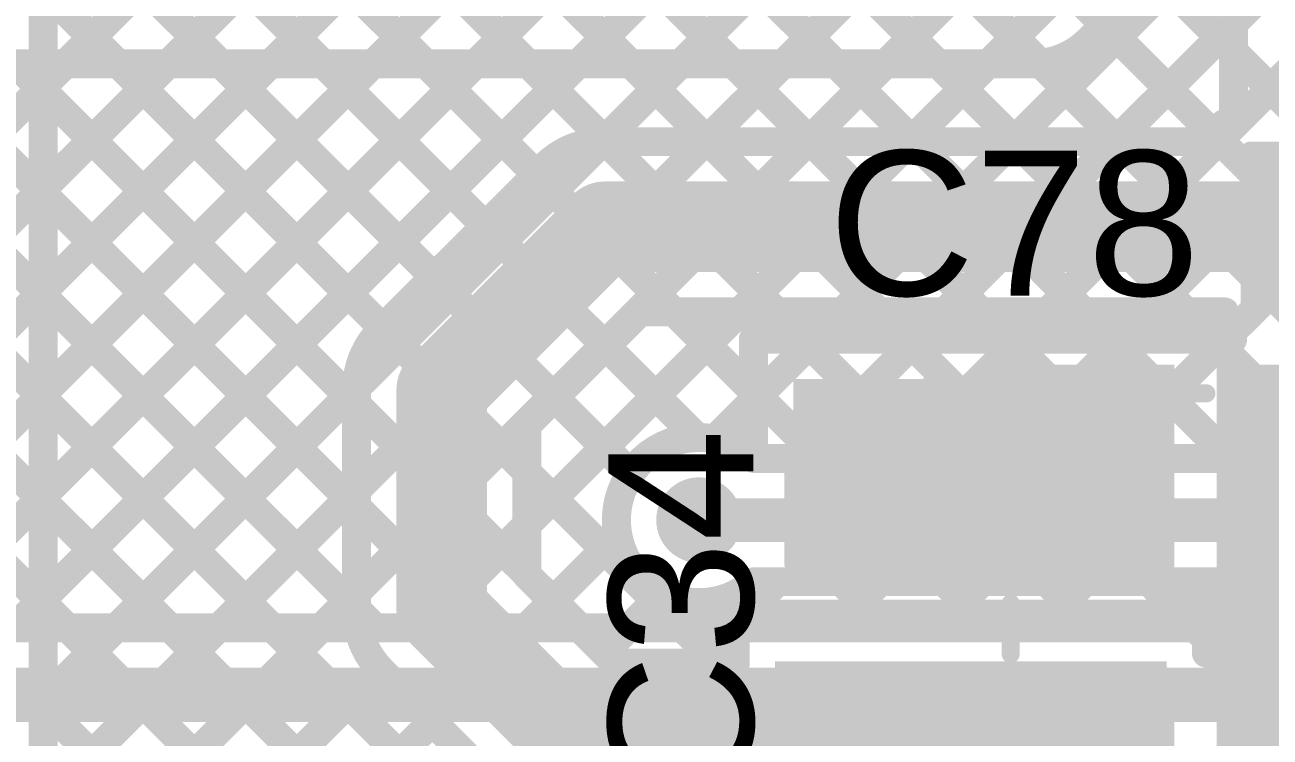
# Model space of a CAD drawing. Header units: millimetres. Extents: x 0 to 214, y 0 to 214.
# Drawn here: x 2.037 to 2.3806, y 2.8351 to 3.0317 of the extents above; entities that cross this region are included whole.
import ezdxf

# ---------------------------------------------------------------- set-up
doc = ezdxf.new("R2010")
doc.units = ezdxf.units.MM
doc.header["$MEASUREMENT"] = 0
for name, color, linetype in [('BottomLayer', 5, 'Continuous'), ('BottomSolder', 6, 'Continuous'), ('TopLayer', 1, 'Continuous'), ('TopOverlay', 2, 'Continuous'), ('TopPaste', 8, 'Continuous'), ('TopSolder', 216, 'Continuous'), ('ViaHoleLayer', 16, 'Continuous')]:
    doc.layers.add(name, color=color, linetype=linetype)
doc.styles.add('Arial', font='', dxfattribs={"height": 0.2})
doc.styles.get('Arial').set_extended_font_data('Arial')

# ---------------------------------------------------------------- blocks, each defined once
blk = doc.blocks.new('XC32M4_8_000_F18LJDT_4')
at = {"layer": 'TopLayer'}
for points in [[(-0.0689, 0.05709), (-0.01772, 0.05709), (-0.01772, 0.00984), (-0.0689, 0.00984)], [(0.01772, 0.05709), (0.0689, 0.05709), (0.0689, 0.00984), (0.01772, 0.00984)], [(-0.0689, -0.00984), (-0.01772, -0.00984), (-0.01772, -0.05709), (-0.0689, -0.05709)], [(0.01772, -0.00984), (0.0689, -0.00984), (0.0689, -0.05709), (0.01772, -0.05709)]]:
    blk.add_hatch(color=1, dxfattribs=at).paths.add_polyline_path(points)
at = {"layer": 'TopPaste'}
for points in [[(-0.0689, 0.05709), (-0.01772, 0.05709), (-0.01772, 0.00984), (-0.0689, 0.00984)], [(0.01772, 0.05709), (0.0689, 0.05709), (0.0689, 0.00984), (0.01772, 0.00984)], [(-0.0689, -0.00984), (-0.01772, -0.00984), (-0.01772, -0.05709), (-0.0689, -0.05709)], [(0.01772, -0.00984), (0.0689, -0.00984), (0.0689, -0.05709), (0.01772, -0.05709)]]:
    blk.add_hatch(color=8, dxfattribs=at).paths.add_polyline_path(points)
at = {"layer": 'TopSolder'}
for points in [[(-0.0729, 0.06109), (-0.01372, 0.06109), (-0.01372, 0.00584), (-0.0729, 0.00584)], [(0.01372, 0.06109), (0.0729, 0.06109), (0.0729, 0.00584), (0.01372, 0.00584)], [(-0.0729, -0.00584), (-0.01372, -0.00584), (-0.01372, -0.06109), (-0.0729, -0.06109)], [(0.01372, -0.00584), (0.0729, -0.00584), (0.0729, -0.06109), (0.01372, -0.06109)]]:
    blk.add_hatch(color=216, dxfattribs=at).paths.add_polyline_path(points)
at = {"layer": 'TopOverlay', "const_width": 0.005}
for points in [[(0.007, 0.051), (-0.007, 0.051)], [(-0.065, -0.003), (-0.065, 0.003)], [(0.065, -0.003), (0.065, 0.003)], [(0.007, -0.051), (-0.007, -0.051)]]:
    blk.add_lwpolyline(points, dxfattribs=at)
at = {"layer": 'TopOverlay'}
for points, const_width in [([(-0.00825, 0.051, 1), (-0.00575, 0.051, 1)], 0.0025), ([(0.00575, 0.051, 1), (0.00825, 0.051, 1)], 0.0025), ([(-0.06625, 0.003, 1), (-0.06375, 0.003, 1)], 0.0025), ([(0.06375, 0.003, 1), (0.06625, 0.003, 1)], 0.0025), ([(-0.06625, -0.003, 1), (-0.06375, -0.003, 1)], 0.0025), ([(0.06375, -0.003, 1), (0.06625, -0.003, 1)], 0.0025), ([(-0.00825, -0.051, 1), (-0.00575, -0.051, 1)], 0.0025), ([(0.00575, -0.051, 1), (0.00825, -0.051, 1)], 0.0025), ([(-0.06, -0.07, 1), (-0.066, -0.07, 1)], 0.01), ([(-0.0685, -0.07, 1), (-0.0635, -0.07, 1)], 0.005), ([(-0.0625, -0.07, 1), (-0.0575, -0.07, 1)], 0.005)]:
    blk.add_lwpolyline(points, format="xyb", close=True, dxfattribs=dict(at, const_width=const_width))
blk = doc.blocks.new('C__0603_101')
at = {"layer": 'TopLayer'}
for points in [[(-0.015, 0.0175), (-0.015, -0.0175), (-0.045, -0.0175), (-0.045, 0.0175)], [(0.045, 0.0175), (0.045, -0.0175), (0.015, -0.0175), (0.015, 0.0175)]]:
    blk.add_hatch(color=1, dxfattribs=at).paths.add_polyline_path(points)
at = {"layer": 'TopPaste'}
for points in [[(-0.015, 0.0175), (-0.015, -0.0175), (-0.045, -0.0175), (-0.045, 0.0175)], [(0.045, 0.0175), (0.045, -0.0175), (0.015, -0.0175), (0.015, 0.0175)]]:
    blk.add_hatch(color=8, dxfattribs=at).paths.add_polyline_path(points)
at = {"layer": 'TopSolder'}
for points in [[(-0.01264, 0.01986), (-0.01264, -0.01986), (-0.04736, -0.01986), (-0.04736, 0.01986)], [(0.04736, 0.01986), (0.04736, -0.01986), (0.01264, -0.01986), (0.01264, 0.01986)]]:
    blk.add_hatch(color=216, dxfattribs=at).paths.add_polyline_path(points)
at = {"layer": 'TopOverlay', "const_width": 0.005}
for points in [[(-0.049, 0.021), (-0.018, 0.021)], [(-0.049, -0.021), (-0.049, 0.021)], [(0.018, 0.021), (0.049, 0.021)], [(0.049, -0.021), (0.049, 0.021)], [(-0.049, -0.021), (-0.018, -0.021)], [(0.018, -0.021), (0.049, -0.021)]]:
    blk.add_lwpolyline(points, dxfattribs=at)
at = {"layer": 'TopOverlay', "const_width": 0.0025}
for points in [[(-0.05025, 0.021, 1), (-0.04775, 0.021, 1)], [(-0.05025, 0.021, 1), (-0.04775, 0.021, 1)], [(-0.01925, 0.021, 1), (-0.01675, 0.021, 1)], [(0.01675, 0.021, 1), (0.01925, 0.021, 1)], [(0.04775, 0.021, 1), (0.05025, 0.021, 1)], [(0.04775, 0.021, 1), (0.05025, 0.021, 1)], [(-0.05025, -0.021, 1), (-0.04775, -0.021, 1)], [(-0.05025, -0.021, 1), (-0.04775, -0.021, 1)], [(-0.01925, -0.021, 1), (-0.01675, -0.021, 1)], [(0.01675, -0.021, 1), (0.01925, -0.021, 1)], [(0.04775, -0.021, 1), (0.05025, -0.021, 1)], [(0.04775, -0.021, 1), (0.05025, -0.021, 1)]]:
    blk.add_lwpolyline(points, format="xyb", close=True, dxfattribs=at)
blk = doc.blocks.new('C__0603_285')
at = {"layer": 'TopLayer'}
for points in [[(-0.015, 0.0175), (-0.015, -0.0175), (-0.045, -0.0175), (-0.045, 0.0175)], [(0.045, 0.0175), (0.045, -0.0175), (0.015, -0.0175), (0.015, 0.0175)]]:
    blk.add_hatch(color=1, dxfattribs=at).paths.add_polyline_path(points)
at = {"layer": 'TopPaste'}
for points in [[(-0.015, 0.0175), (-0.015, -0.0175), (-0.045, -0.0175), (-0.045, 0.0175)], [(0.045, 0.0175), (0.045, -0.0175), (0.015, -0.0175), (0.015, 0.0175)]]:
    blk.add_hatch(color=8, dxfattribs=at).paths.add_polyline_path(points)
at = {"layer": 'TopSolder'}
for points in [[(-0.01264, 0.01986), (-0.01264, -0.01986), (-0.04736, -0.01986), (-0.04736, 0.01986)], [(0.04736, 0.01986), (0.04736, -0.01986), (0.01264, -0.01986), (0.01264, 0.01986)]]:
    blk.add_hatch(color=216, dxfattribs=at).paths.add_polyline_path(points)
at = {"layer": 'TopOverlay', "const_width": 0.005}
for points in [[(-0.049, 0.021), (-0.018, 0.021)], [(-0.049, 0.021), (-0.049, -0.021)], [(0.018, 0.021), (0.049, 0.021)], [(0.049, 0.021), (0.049, -0.021)], [(-0.049, -0.021), (-0.018, -0.021)], [(0.018, -0.021), (0.049, -0.021)]]:
    blk.add_lwpolyline(points, dxfattribs=at)
at = {"layer": 'TopOverlay', "const_width": 0.0025}
for points in [[(-0.05025, 0.021, 1), (-0.04775, 0.021, 1)], [(-0.05025, 0.021, 1), (-0.04775, 0.021, 1)], [(-0.01925, 0.021, 1), (-0.01675, 0.021, 1)], [(0.01675, 0.021, 1), (0.01925, 0.021, 1)], [(0.04775, 0.021, 1), (0.05025, 0.021, 1)], [(0.04775, 0.021, 1), (0.05025, 0.021, 1)], [(-0.05025, -0.021, 1), (-0.04775, -0.021, 1)], [(-0.05025, -0.021, 1), (-0.04775, -0.021, 1)], [(-0.01925, -0.021, 1), (-0.01675, -0.021, 1)], [(0.01675, -0.021, 1), (0.01925, -0.021, 1)], [(0.04775, -0.021, 1), (0.05025, -0.021, 1)], [(0.04775, -0.021, 1), (0.05025, -0.021, 1)]]:
    blk.add_lwpolyline(points, format="xyb", close=True, dxfattribs=at)

msp = doc.modelspace()

# ---------------------------------------------------------------- hatches: boundary and pattern name
at = {"layer": 'BottomLayer'}
h = msp.add_hatch(color=5, dxfattribs=at)
edge = h.paths.add_edge_path()
edge.add_arc((2.223, 2.895), 0.01181, 0, 360)
at = {"layer": 'BottomSolder'}
h = msp.add_hatch(color=6, dxfattribs=at)
edge = h.paths.add_edge_path()
edge.add_arc((2.223, 2.895), 0.00991, 0, 360)
at = {"layer": 'TopLayer'}
for points in [[(2.249, 2.934), (2.249, 2.88), (2.34966, 2.88), (2.34966, 2.934)], [(2.244, 2.734), (2.352, 2.734), (2.352, 2.856), (2.244, 2.856)], [(2.371, 2.739), (2.42, 2.739), (2.42, 2.847), (2.371, 2.847)]]:
    msp.add_hatch(color=1, dxfattribs=at).paths.add_polyline_path(points)
h = msp.add_hatch(color=1, dxfattribs=at)
edge = h.paths.add_edge_path()
edge.add_arc((2.223, 2.895), 0.01181, 0, 360)
at = {"layer": 'TopSolder'}
h = msp.add_hatch(color=216, dxfattribs=at)
edge = h.paths.add_edge_path()
edge.add_arc((2.223, 2.895), 0.00991, 0, 360)
at = {"layer": 'ViaHoleLayer'}
h = msp.add_hatch(color=16, dxfattribs=at)
edge = h.paths.add_edge_path()
edge.add_arc((2.223, 2.895), 0.00591, 0, 360)

# ---------------------------------------------------------------- linework, layer by layer
at = {"layer": 'BottomLayer'}
for points, const_width in [([(2.36346, 2.912), (2.71546, 3.264)], 0.008), ([(2.22741, 2.91738), (2.41703, 3.107)], 0.008), ([(2.25032, 2.912), (2.44532, 3.107)], 0.008), ([(2.2786, 2.912), (2.4736, 3.107)], 0.008), ([(2.30689, 2.912), (2.50189, 3.107)], 0.008), ([(2.3306, 3.02748), (2.41011, 3.107)], 0.008), ([(2.33517, 2.912), (2.53017, 3.107)], 0.008), ([(2.34897, 3.04586), (2.49283, 2.90199)], 0.008), ([(2.33483, 3.03171), (2.44883, 2.91771)], 0.008), ([(1.67403, 3.021), (2.315, 3.021)], 0.008), ([(1.8537, 2.82651), (2.04819, 3.021)], 0.008), ([(1.89299, 3.021), (2.04875, 2.86524)], 0.008), ([(1.92072, 2.86524), (2.07648, 3.021)], 0.008), ([(1.92128, 3.021), (2.07703, 2.86524)], 0.008), ([(1.949, 2.86524), (2.10476, 3.021)], 0.008), ([(1.94956, 3.021), (2.10532, 2.86524)], 0.008), ([(1.97729, 2.86524), (2.13304, 3.021)], 0.008), ([(1.97785, 3.021), (2.1336, 2.86524)], 0.008), ([(2.00557, 2.86524), (2.16133, 3.021)], 0.008), ([(2.00613, 3.021), (2.16189, 2.86524)], 0.008), ([(2.03386, 2.86524), (2.18961, 3.021)], 0.008), ([(2.03441, 3.021), (2.19017, 2.86524)], 0.008), ([(2.06214, 2.86524), (2.2179, 3.021)], 0.008), ([(2.0627, 3.021), (2.21845, 2.86524)], 0.008), ([(2.09043, 2.86524), (2.24618, 3.021)], 0.008), ([(2.09098, 3.021), (2.20414, 2.90784)], 0.008), ([(2.11871, 2.86524), (2.27447, 3.021)], 0.008), ([(2.11927, 3.021), (2.22246, 2.9178)], 0.008), ([(2.14699, 2.86524), (2.30275, 3.021)], 0.008), ([(2.14755, 3.021), (2.25655, 2.912)], 0.008), ([(2.17584, 3.021), (2.28484, 2.912)], 0.008), ([(2.20412, 3.021), (2.31312, 2.912)], 0.008), ([(2.2324, 3.021), (2.3414, 2.912)], 0.008), ([(2.26069, 3.021), (2.36969, 2.912)], 0.008), ([(2.28897, 3.021), (2.39797, 2.912)], 0.008), ([(2.31715, 3.02111), (2.42626, 2.912)], 0.008), ([(2.23821, 2.912), (2.43579, 2.912)], 0.008), ([(2.223, 2.895), (2.451, 2.895)], 0.012), ([(2.17528, 2.86524), (2.20062, 2.89059)], 0.008), ([(2.23185, 2.86524), (2.2446, 2.878)], 0.008), ([(2.23584, 2.87614), (2.24674, 2.86524)], 0.008), ([(2.23821, 2.878), (2.43579, 2.878)], 0.008), ([(2.26013, 2.86524), (2.27289, 2.878)], 0.008), ([(2.26227, 2.878), (2.27502, 2.86524)], 0.008), ([(2.28842, 2.86524), (2.30117, 2.878)], 0.008), ([(2.29055, 2.878), (2.30331, 2.86524)], 0.008), ([(2.3167, 2.86524), (2.32946, 2.878)], 0.008), ([(2.31884, 2.878), (2.33159, 2.86524)], 0.008), ([(2.34498, 2.86524), (2.35774, 2.878)], 0.008), ([(2.34712, 2.878), (2.35988, 2.86524)], 0.008), ([(2.37327, 2.86524), (2.38602, 2.878)], 0.008), ([(2.3754, 2.878), (2.38816, 2.86524)], 0.008), ([(2.20356, 2.86524), (2.21288, 2.87456)], 0.008), ([(1.91972, 2.86524), (2.45608, 2.86524)], 0.008), ([(1.90637, 2.84674), (2.46374, 2.84674)], 0.015)]:
    msp.add_lwpolyline(points, dxfattribs=dict(at, const_width=const_width))
for points, const_width in [([(2.33283, 3.03171, 1), (2.33683, 3.03171, 1)], 0.004), ([(2.32856, 3.02744, 1), (2.33256, 3.02744, 1)], 0.004), ([(2.3286, 3.02748, 1), (2.3326, 3.02748, 1)], 0.004), ([(2.3286, 3.02748, 1), (2.3326, 3.02748, 1)], 0.004), ([(2.03241, 3.021, 1), (2.03641, 3.021, 1)], 0.004), ([(2.04619, 3.021, 1), (2.05019, 3.021, 1)], 0.004), ([(2.0607, 3.021, 1), (2.0647, 3.021, 1)], 0.004), ([(2.07448, 3.021, 1), (2.07848, 3.021, 1)], 0.004), ([(2.08898, 3.021, 1), (2.09298, 3.021, 1)], 0.004), ([(2.10276, 3.021, 1), (2.10676, 3.021, 1)], 0.004), ([(2.11727, 3.021, 1), (2.12127, 3.021, 1)], 0.004), ([(2.13104, 3.021, 1), (2.13504, 3.021, 1)], 0.004), ([(2.14555, 3.021, 1), (2.14955, 3.021, 1)], 0.004), ([(2.15933, 3.021, 1), (2.16333, 3.021, 1)], 0.004), ([(2.17384, 3.021, 1), (2.17784, 3.021, 1)], 0.004), ([(2.18761, 3.021, 1), (2.19161, 3.021, 1)], 0.004), ([(2.20212, 3.021, 1), (2.20612, 3.021, 1)], 0.004), ([(2.2159, 3.021, 1), (2.2199, 3.021, 1)], 0.004), ([(2.2304, 3.021, 1), (2.2344, 3.021, 1)], 0.004), ([(2.24418, 3.021, 1), (2.24818, 3.021, 1)], 0.004), ([(2.25869, 3.021, 1), (2.26269, 3.021, 1)], 0.004), ([(2.27247, 3.021, 1), (2.27647, 3.021, 1)], 0.004), ([(2.28697, 3.021, 1), (2.29097, 3.021, 1)], 0.004), ([(2.30075, 3.021, 1), (2.30475, 3.021, 1)], 0.004), ([(2.313, 3.021, 1), (2.317, 3.021, 1)], 0.004), ([(2.313, 3.021, 1), (2.317, 3.021, 1)], 0.004), ([(2.313, 3.021, 1), (2.317, 3.021, 1)], 0.004), ([(2.31515, 3.02111, 1), (2.31915, 3.02111, 1)], 0.004), ([(2.22046, 2.9178, 1), (2.22446, 2.9178, 1)], 0.004), ([(2.22541, 2.91738, 1), (2.22941, 2.91738, 1)], 0.004), ([(2.23621, 2.912, 1), (2.24021, 2.912, 1)], 0.004), ([(2.23621, 2.912, 1), (2.24021, 2.912, 1)], 0.004), ([(2.24832, 2.912, 1), (2.25232, 2.912, 1)], 0.004), ([(2.25455, 2.912, 1), (2.25855, 2.912, 1)], 0.004), ([(2.2766, 2.912, 1), (2.2806, 2.912, 1)], 0.004), ([(2.28284, 2.912, 1), (2.28684, 2.912, 1)], 0.004), ([(2.30489, 2.912, 1), (2.30889, 2.912, 1)], 0.004), ([(2.31112, 2.912, 1), (2.31512, 2.912, 1)], 0.004), ([(2.33317, 2.912, 1), (2.33717, 2.912, 1)], 0.004), ([(2.3394, 2.912, 1), (2.3434, 2.912, 1)], 0.004), ([(2.36146, 2.912, 1), (2.36546, 2.912, 1)], 0.004), ([(2.36769, 2.912, 1), (2.37169, 2.912, 1)], 0.004), ([(2.20214, 2.90784, 1), (2.20614, 2.90784, 1)], 0.004), ([(2.22, 2.895, 1), (2.226, 2.895, 1)], 0.006), ([(2.19862, 2.89059, 1), (2.20262, 2.89059, 1)], 0.004), ([(2.23384, 2.87614, 1), (2.23784, 2.87614, 1)], 0.004), ([(2.23621, 2.878, 1), (2.24021, 2.878, 1)], 0.004), ([(2.23621, 2.878, 1), (2.24021, 2.878, 1)], 0.004), ([(2.2426, 2.878, 1), (2.2466, 2.878, 1)], 0.004), ([(2.26027, 2.878, 1), (2.26427, 2.878, 1)], 0.004), ([(2.27089, 2.878, 1), (2.27489, 2.878, 1)], 0.004), ([(2.28855, 2.878, 1), (2.29255, 2.878, 1)], 0.004), ([(2.29917, 2.878, 1), (2.30317, 2.878, 1)], 0.004), ([(2.31684, 2.878, 1), (2.32084, 2.878, 1)], 0.004), ([(2.32746, 2.878, 1), (2.33146, 2.878, 1)], 0.004), ([(2.34512, 2.878, 1), (2.34912, 2.878, 1)], 0.004), ([(2.35574, 2.878, 1), (2.35974, 2.878, 1)], 0.004), ([(2.3734, 2.878, 1), (2.3774, 2.878, 1)], 0.004), ([(2.21088, 2.87456, 1), (2.21488, 2.87456, 1)], 0.004), ([(2.03186, 2.86524, 1), (2.03586, 2.86524, 1)], 0.004), ([(2.04675, 2.86524, 1), (2.05075, 2.86524, 1)], 0.004), ([(2.06014, 2.86524, 1), (2.06414, 2.86524, 1)], 0.004), ([(2.07503, 2.86524, 1), (2.07903, 2.86524, 1)], 0.004), ([(2.08843, 2.86524, 1), (2.09243, 2.86524, 1)], 0.004), ([(2.10332, 2.86524, 1), (2.10732, 2.86524, 1)], 0.004), ([(2.11671, 2.86524, 1), (2.12071, 2.86524, 1)], 0.004), ([(2.1316, 2.86524, 1), (2.1356, 2.86524, 1)], 0.004), ([(2.14499, 2.86524, 1), (2.14899, 2.86524, 1)], 0.004), ([(2.15989, 2.86524, 1), (2.16389, 2.86524, 1)], 0.004), ([(2.17328, 2.86524, 1), (2.17728, 2.86524, 1)], 0.004), ([(2.18817, 2.86524, 1), (2.19217, 2.86524, 1)], 0.004), ([(2.20156, 2.86524, 1), (2.20556, 2.86524, 1)], 0.004), ([(2.21645, 2.86524, 1), (2.22045, 2.86524, 1)], 0.004), ([(2.22985, 2.86524, 1), (2.23385, 2.86524, 1)], 0.004), ([(2.24474, 2.86524, 1), (2.24874, 2.86524, 1)], 0.004), ([(2.25813, 2.86524, 1), (2.26213, 2.86524, 1)], 0.004), ([(2.27302, 2.86524, 1), (2.27702, 2.86524, 1)], 0.004), ([(2.28642, 2.86524, 1), (2.29042, 2.86524, 1)], 0.004), ([(2.30131, 2.86524, 1), (2.30531, 2.86524, 1)], 0.004), ([(2.3147, 2.86524, 1), (2.3187, 2.86524, 1)], 0.004), ([(2.32959, 2.86524, 1), (2.33359, 2.86524, 1)], 0.004), ([(2.34298, 2.86524, 1), (2.34698, 2.86524, 1)], 0.004), ([(2.35788, 2.86524, 1), (2.36188, 2.86524, 1)], 0.004), ([(2.37127, 2.86524, 1), (2.37527, 2.86524, 1)], 0.004)]:
    msp.add_lwpolyline(points, format="xyb", close=True, dxfattribs=dict(at, const_width=const_width))
at = {"layer": 'BottomLayer', "const_width": 0.008}
for points in [[(2.3306, 3.02748, -0.199566), (2.315, 3.021)], [(2.33056, 3.02744, -0.198912), (2.315, 3.021)], [(2.23821, 2.878, -2.236525), (2.23821, 2.912)]]:
    msp.add_lwpolyline(points, format="xyb", dxfattribs=at)
at = {"layer": 'TopLayer'}
for points, const_width in [([(2.042, 3.01481), (2.37619, 3.349)], 0.008), ([(2.042, 2.98652), (2.37, 3.31452)], 0.008), ([(2.042, 2.95824), (2.37, 3.28624)], 0.008), ([(2.042, 2.92996), (2.37, 3.25796)], 0.008), ([(2.16093, 3.23389), (2.3705, 3.02433)], 0.008), ([(2.042, 2.90167), (2.37, 3.22967)], 0.008), ([(2.14679, 3.21975), (2.36704, 2.9995)], 0.008), ([(2.13265, 3.20561), (2.33876, 2.9995)], 0.008), ([(2.042, 2.87339), (2.37, 3.20139)], 0.008), ([(2.11851, 3.19147), (2.31047, 2.9995)], 0.008), ([(2.10437, 3.17732), (2.28219, 2.9995)], 0.008), ([(2.19639, 2.99949), (2.37, 3.1731)], 0.008), ([(2.09022, 3.16318), (2.2539, 2.9995)], 0.008), ([(2.07608, 3.14904), (2.22562, 2.9995)], 0.008), ([(2.22468, 2.9995), (2.37, 3.14482)], 0.008), ([(2.06194, 3.1349), (2.19734, 2.9995)], 0.008), ([(2.0478, 3.12075), (2.17816, 2.99039)], 0.008), ([(2.25297, 2.9995), (2.37, 3.11653)], 0.008), ([(2.042, 2.47921), (2.042, 3.11496)], 0.008), ([(2.042, 3.09827), (2.16402, 2.97625)], 0.008), ([(2.28125, 2.9995), (2.368, 3.08625)], 0.008), ([(2.042, 3.06998), (2.14987, 2.96211)], 0.008), ([(2.30953, 2.9995), (2.368, 3.05797)], 0.008), ([(2.3705, 3.0045), (2.3705, 3.0465)], 0.008), ([(2.042, 3.0417), (2.13573, 2.94797)], 0.008), ([(2.33782, 2.9995), (2.3705, 3.03218)], 0.008), ([(2.042, 3.01341), (2.1285, 2.92691)], 0.008), ([(2.368, 2.9995), (2.368, 3.0045)], 0.008), ([(2.197, 2.9995), (2.368, 2.9995)], 0.008), ([(2.1354, 2.94763), (2.18037, 2.9926)], 0.008), ([(2.042, 2.98513), (2.1285, 2.89863)], 0.008), ([(2.152, 2.931), (2.197, 2.976)], 0.025), ([(2.197, 2.976), (2.394, 2.976)], 0.025), ([(2.042, 2.95685), (2.1285, 2.87035)], 0.008), ([(2.1755, 2.92127), (2.20673, 2.9525)], 0.008), ([(2.1755, 2.89375), (2.23425, 2.9525)], 0.008), ([(2.20673, 2.9525), (2.368, 2.9525)], 0.008), ([(2.21605, 2.9525), (2.238, 2.93055)], 0.008), ([(2.24434, 2.9525), (2.25184, 2.945)], 0.008), ([(2.25503, 2.945), (2.26253, 2.9525)], 0.008), ([(2.27262, 2.9525), (2.28012, 2.945)], 0.008), ([(2.28332, 2.945), (2.29082, 2.9525)], 0.008), ([(2.3009, 2.9525), (2.3084, 2.945)], 0.008), ([(2.3116, 2.945), (2.3191, 2.9525)], 0.008), ([(2.32919, 2.9525), (2.33669, 2.945)], 0.008), ([(2.33989, 2.945), (2.34739, 2.9525)], 0.008), ([(2.35747, 2.9525), (2.36508, 2.9449)], 0.008), ([(2.368, 2.9475), (2.368, 2.9525)], 0.008), ([(2.238, 2.945), (2.36066, 2.945)], 0.008), ([(2.238, 2.91219), (2.238, 2.945)], 0.008), ([(2.36116, 2.9449), (2.37023, 2.9449)], 0.008), ([(2.36807, 2.9449), (2.37023, 2.94706)], 0.008), ([(2.19725, 2.94302), (2.22246, 2.9178)], 0.008), ([(2.152, 2.87), (2.152, 2.931)], 0.025), ([(2.042, 2.8451), (2.12851, 2.93161)], 0.008), ([(2.1285, 2.87), (2.1285, 2.931)], 0.008), ([(2.042, 2.92856), (2.233, 2.73756)], 0.008), ([(2.18311, 2.92887), (2.20414, 2.90784)], 0.008), ([(2.22741, 2.91738), (2.238, 2.92797)], 0.008), ([(2.1755, 2.87973), (2.1755, 2.92127)], 0.008), ([(2.31323, 2.895), (2.32654, 2.90831)], 0.012), ([(2.1755, 2.9082), (2.2282, 2.8555)], 0.008), ([(2.042, 2.81682), (2.1285, 2.90332)], 0.008), ([(2.042, 2.90028), (2.21977, 2.72251)], 0.008), ([(2.223, 2.895), (2.27, 2.895)], 0.012), ([(2.27, 2.895), (2.31323, 2.895)], 0.012), ([(2.18263, 2.8726), (2.20062, 2.89059)], 0.008), ([(2.1755, 2.87991), (2.19991, 2.8555)], 0.008), ([(2.1755, 2.87973), (2.19973, 2.8555)], 0.008), ([(2.152, 2.87), (2.19, 2.832)], 0.025), ([(2.23584, 2.87614), (2.238, 2.87398)], 0.008), ([(2.238, 2.869), (2.238, 2.87781)], 0.008), ([(2.042, 2.78853), (2.1285, 2.87503)], 0.008), ([(2.19678, 2.85846), (2.21288, 2.87456)], 0.008), ([(2.238, 2.87398), (2.24298, 2.869)], 0.008), ([(2.042, 2.87199), (2.20563, 2.70836)], 0.008), ([(2.2336, 2.867), (2.238, 2.8714)], 0.008), ([(2.238, 2.869), (2.2415, 2.869)], 0.008), ([(2.2415, 2.869), (2.2985, 2.869)], 0.008), ([(2.2415, 2.869), (2.2985, 2.869)], 0.008), ([(2.2985, 2.869), (2.36066, 2.869)], 0.008), ([(2.36116, 2.87172), (2.42809, 2.87172)], 0.008), ([(2.36631, 2.85828), (2.37974, 2.87172)], 0.008), ([(2.38169, 2.87172), (2.39512, 2.85828)], 0.008), ([(2.2221, 2.8555), (2.233, 2.8664)], 0.008), ([(2.233, 2.867), (2.363, 2.867)], 0.008), ([(2.233, 2.8555), (2.233, 2.867)], 0.008), ([(2.35812, 2.867), (2.363, 2.86212)], 0.008), ([(2.363, 2.85828), (2.363, 2.867)], 0.008), ([(2.363, 2.86212), (2.36684, 2.85828)], 0.008), ([(2.19973, 2.8555), (2.233, 2.8555)], 0.008), ([(2.363, 2.85828), (2.42809, 2.85828)], 0.008), ([(2.042, 2.76025), (2.13526, 2.85351)], 0.008), ([(2.1354, 2.85337), (2.17337, 2.8154)], 0.008), ([(2.042, 2.84371), (2.19149, 2.69422)], 0.008), ([(2.042, 2.73197), (2.1494, 2.83937)], 0.008), ([(2.19, 2.832), (2.27, 2.832)], 0.025), ([(2.27, 2.832), (2.2725, 2.8295)], 0.025), ([(2.2725, 2.8295), (2.31873, 2.8295)], 0.025), ([(2.31873, 2.8295), (2.32654, 2.82169)], 0.025)]:
    msp.add_lwpolyline(points, dxfattribs=dict(at, const_width=const_width))
for points, const_width in [([(2.3685, 3.03218, 1), (2.3725, 3.03218, 1)], 0.004), ([(2.3685, 3.02433, 1), (2.3725, 3.02433, 1)], 0.004), ([(2.04, 3.01481, 1), (2.044, 3.01481, 1)], 0.004), ([(2.04, 3.01341, 1), (2.044, 3.01341, 1)], 0.004), ([(2.366, 3.0045, 1), (2.37, 3.0045, 1)], 0.004), ([(2.3685, 3.0045, 1), (2.3725, 3.0045, 1)], 0.004), ([(2.19439, 2.99949, 1), (2.19839, 2.99949, 1)], 0.004), ([(2.195, 2.9995, 1), (2.199, 2.9995, 1)], 0.004), ([(2.195, 2.9995, 1), (2.199, 2.9995, 1)], 0.004), ([(2.195, 2.9995, 1), (2.199, 2.9995, 1)], 0.004), ([(2.19534, 2.9995, 1), (2.19934, 2.9995, 1)], 0.004), ([(2.22268, 2.9995, 1), (2.22668, 2.9995, 1)], 0.004), ([(2.22362, 2.9995, 1), (2.22762, 2.9995, 1)], 0.004), ([(2.25097, 2.9995, 1), (2.25497, 2.9995, 1)], 0.004), ([(2.2519, 2.9995, 1), (2.2559, 2.9995, 1)], 0.004), ([(2.27925, 2.9995, 1), (2.28325, 2.9995, 1)], 0.004), ([(2.28019, 2.9995, 1), (2.28419, 2.9995, 1)], 0.004), ([(2.30753, 2.9995, 1), (2.31153, 2.9995, 1)], 0.004), ([(2.30847, 2.9995, 1), (2.31247, 2.9995, 1)], 0.004), ([(2.33582, 2.9995, 1), (2.33982, 2.9995, 1)], 0.004), ([(2.33676, 2.9995, 1), (2.34076, 2.9995, 1)], 0.004), ([(2.36504, 2.9995, 1), (2.36904, 2.9995, 1)], 0.004), ([(2.366, 2.9995, 1), (2.37, 2.9995, 1)], 0.004), ([(2.366, 2.9995, 1), (2.37, 2.9995, 1)], 0.004), ([(2.17837, 2.9926, 1), (2.18237, 2.9926, 1)], 0.004), ([(2.17837, 2.9926, 1), (2.18237, 2.9926, 1)], 0.004), ([(2.17838, 2.99262, 1), (2.18238, 2.99262, 1)], 0.004), ([(2.17616, 2.99039, 1), (2.18016, 2.99039, 1)], 0.004), ([(2.04, 2.98652, 1), (2.044, 2.98652, 1)], 0.004), ([(2.04, 2.98513, 1), (2.044, 2.98513, 1)], 0.004), ([(2.19075, 2.976, 1), (2.20325, 2.976, 1)], 0.0125), ([(2.19075, 2.976, 1), (2.20325, 2.976, 1)], 0.0125), ([(2.16202, 2.97625, 1), (2.16602, 2.97625, 1)], 0.004), ([(2.14787, 2.96211, 1), (2.15187, 2.96211, 1)], 0.004), ([(2.04, 2.95824, 1), (2.044, 2.95824, 1)], 0.004), ([(2.04, 2.95685, 1), (2.044, 2.95685, 1)], 0.004), ([(2.20473, 2.9525, 1), (2.20873, 2.9525, 1)], 0.004), ([(2.20473, 2.9525, 1), (2.20873, 2.9525, 1)], 0.004), ([(2.21405, 2.9525, 1), (2.21805, 2.9525, 1)], 0.004), ([(2.23225, 2.9525, 1), (2.23625, 2.9525, 1)], 0.004), ([(2.24234, 2.9525, 1), (2.24634, 2.9525, 1)], 0.004), ([(2.26053, 2.9525, 1), (2.26453, 2.9525, 1)], 0.004), ([(2.27062, 2.9525, 1), (2.27462, 2.9525, 1)], 0.004), ([(2.28882, 2.9525, 1), (2.29282, 2.9525, 1)], 0.004), ([(2.2989, 2.9525, 1), (2.3029, 2.9525, 1)], 0.004), ([(2.3171, 2.9525, 1), (2.3211, 2.9525, 1)], 0.004), ([(2.32719, 2.9525, 1), (2.33119, 2.9525, 1)], 0.004), ([(2.34539, 2.9525, 1), (2.34939, 2.9525, 1)], 0.004), ([(2.35547, 2.9525, 1), (2.35947, 2.9525, 1)], 0.004), ([(2.366, 2.9525, 1), (2.37, 2.9525, 1)], 0.004), ([(2.366, 2.9525, 1), (2.37, 2.9525, 1)], 0.004), ([(2.1334, 2.94763, 1), (2.1374, 2.94763, 1)], 0.004), ([(2.1334, 2.94763, 1), (2.1374, 2.94763, 1)], 0.004), ([(2.13373, 2.94797, 1), (2.13773, 2.94797, 1)], 0.004), ([(2.13338, 2.94762, 1), (2.13738, 2.94762, 1)], 0.004), ([(2.236, 2.945, 1), (2.24, 2.945, 1)], 0.004), ([(2.236, 2.945, 1), (2.24, 2.945, 1)], 0.004), ([(2.24984, 2.945, 1), (2.25384, 2.945, 1)], 0.004), ([(2.25303, 2.945, 1), (2.25703, 2.945, 1)], 0.004), ([(2.27812, 2.945, 1), (2.28212, 2.945, 1)], 0.004), ([(2.28132, 2.945, 1), (2.28532, 2.945, 1)], 0.004), ([(2.3064, 2.945, 1), (2.3104, 2.945, 1)], 0.004), ([(2.3096, 2.945, 1), (2.3136, 2.945, 1)], 0.004), ([(2.33469, 2.945, 1), (2.33869, 2.945, 1)], 0.004), ([(2.33789, 2.945, 1), (2.34189, 2.945, 1)], 0.004), ([(2.35866, 2.945, 1), (2.36266, 2.945, 1)], 0.004), ([(2.35916, 2.9449, 1), (2.36316, 2.9449, 1)], 0.004), ([(2.36308, 2.9449, 1), (2.36708, 2.9449, 1)], 0.004), ([(2.366, 2.9475, 1), (2.37, 2.9475, 1)], 0.004), ([(2.36607, 2.9449, 1), (2.37007, 2.9449, 1)], 0.004), ([(2.36823, 2.94706, 1), (2.37223, 2.94706, 1)], 0.004), ([(2.36823, 2.9449, 1), (2.37223, 2.9449, 1)], 0.004), ([(2.19525, 2.94302, 1), (2.19925, 2.94302, 1)], 0.004), ([(2.14575, 2.931, 1), (2.15825, 2.931, 1)], 0.0125), ([(2.14575, 2.931, 1), (2.15825, 2.931, 1)], 0.0125), ([(2.1265, 2.931, 1), (2.1305, 2.931, 1)], 0.004), ([(2.1265, 2.931, 1), (2.1305, 2.931, 1)], 0.004), ([(2.1265, 2.931, 1), (2.1305, 2.931, 1)], 0.004), ([(2.12651, 2.93161, 1), (2.13051, 2.93161, 1)], 0.004), ([(2.236, 2.93055, 1), (2.24, 2.93055, 1)], 0.004), ([(2.04, 2.92996, 1), (2.044, 2.92996, 1)], 0.004), ([(2.04, 2.92856, 1), (2.044, 2.92856, 1)], 0.004), ([(2.18111, 2.92887, 1), (2.18511, 2.92887, 1)], 0.004), ([(2.236, 2.92797, 1), (2.24, 2.92797, 1)], 0.004), ([(2.1265, 2.92691, 1), (2.1305, 2.92691, 1)], 0.004), ([(2.1735, 2.92127, 1), (2.1775, 2.92127, 1)], 0.004), ([(2.1735, 2.92127, 1), (2.1775, 2.92127, 1)], 0.004), ([(2.22046, 2.9178, 1), (2.22446, 2.9178, 1)], 0.004), ([(2.22541, 2.91738, 1), (2.22941, 2.91738, 1)], 0.004), ([(2.236, 2.91219, 1), (2.24, 2.91219, 1)], 0.004), ([(2.236, 2.91219, 1), (2.24, 2.91219, 1)], 0.004), ([(2.32354, 2.90831, 1), (2.32954, 2.90831, 1)], 0.006), ([(2.1735, 2.9082, 1), (2.1775, 2.9082, 1)], 0.004), ([(2.20214, 2.90784, 1), (2.20614, 2.90784, 1)], 0.004), ([(2.1265, 2.90332, 1), (2.1305, 2.90332, 1)], 0.004), ([(2.04, 2.90167, 1), (2.044, 2.90167, 1)], 0.004), ([(2.04, 2.90028, 1), (2.044, 2.90028, 1)], 0.004), ([(2.1265, 2.89863, 1), (2.1305, 2.89863, 1)], 0.004), ([(2.22, 2.895, 1), (2.226, 2.895, 1)], 0.006), ([(2.267, 2.895, 1), (2.273, 2.895, 1)], 0.006), ([(2.267, 2.895, 1), (2.273, 2.895, 1)], 0.006), ([(2.31023, 2.895, 1), (2.31623, 2.895, 1)], 0.006), ([(2.31023, 2.895, 1), (2.31623, 2.895, 1)], 0.006), ([(2.1735, 2.89375, 1), (2.1775, 2.89375, 1)], 0.004), ([(2.19862, 2.89059, 1), (2.20262, 2.89059, 1)], 0.004), ([(2.1735, 2.87991, 1), (2.1775, 2.87991, 1)], 0.004), ([(2.1735, 2.87973, 1), (2.1775, 2.87973, 1)], 0.004), ([(2.1735, 2.87973, 1), (2.1775, 2.87973, 1)], 0.004), ([(2.14575, 2.87, 1), (2.15825, 2.87, 1)], 0.0125), ([(2.14575, 2.87, 1), (2.15825, 2.87, 1)], 0.0125), ([(2.23384, 2.87614, 1), (2.23784, 2.87614, 1)], 0.004), ([(2.236, 2.87781, 1), (2.24, 2.87781, 1)], 0.004), ([(2.236, 2.87781, 1), (2.24, 2.87781, 1)], 0.004), ([(2.04, 2.87339, 1), (2.044, 2.87339, 1)], 0.004), ([(2.1265, 2.87503, 1), (2.1305, 2.87503, 1)], 0.004), ([(2.18063, 2.8726, 1), (2.18463, 2.8726, 1)], 0.004), ([(2.21088, 2.87456, 1), (2.21488, 2.87456, 1)], 0.004), ([(2.236, 2.87398, 1), (2.24, 2.87398, 1)], 0.004), ([(2.236, 2.87398, 1), (2.24, 2.87398, 1)], 0.004), ([(2.04, 2.87199, 1), (2.044, 2.87199, 1)], 0.004), ([(2.1265, 2.87035, 1), (2.1305, 2.87035, 1)], 0.004), ([(2.1265, 2.87, 1), (2.1305, 2.87, 1)], 0.004), ([(2.1265, 2.87, 1), (2.1305, 2.87, 1)], 0.004), ([(2.1265, 2.87, 1), (2.1305, 2.87, 1)], 0.004), ([(2.236, 2.8714, 1), (2.24, 2.8714, 1)], 0.004), ([(2.236, 2.869, 1), (2.24, 2.869, 1)], 0.004), ([(2.236, 2.869, 1), (2.24, 2.869, 1)], 0.004), ([(2.2395, 2.869, 1), (2.2435, 2.869, 1)], 0.004), ([(2.2395, 2.869, 1), (2.2435, 2.869, 1)], 0.004), ([(2.2395, 2.869, 1), (2.2435, 2.869, 1)], 0.004), ([(2.24098, 2.869, 1), (2.24498, 2.869, 1)], 0.004), ([(2.2965, 2.869, 1), (2.3005, 2.869, 1)], 0.004), ([(2.2965, 2.869, 1), (2.3005, 2.869, 1)], 0.004), ([(2.2965, 2.869, 1), (2.3005, 2.869, 1)], 0.004), ([(2.35866, 2.869, 1), (2.36266, 2.869, 1)], 0.004), ([(2.35916, 2.87172, 1), (2.36316, 2.87172, 1)], 0.004), ([(2.37774, 2.87172, 1), (2.38174, 2.87172, 1)], 0.004), ([(2.37969, 2.87172, 1), (2.38369, 2.87172, 1)], 0.004), ([(2.231, 2.867, 1), (2.235, 2.867, 1)], 0.004), ([(2.231, 2.867, 1), (2.235, 2.867, 1)], 0.004), ([(2.231, 2.8664, 1), (2.235, 2.8664, 1)], 0.004), ([(2.2316, 2.867, 1), (2.2356, 2.867, 1)], 0.004), ([(2.35612, 2.867, 1), (2.36012, 2.867, 1)], 0.004), ([(2.361, 2.867, 1), (2.365, 2.867, 1)], 0.004), ([(2.361, 2.867, 1), (2.365, 2.867, 1)], 0.004), ([(2.361, 2.86212, 1), (2.365, 2.86212, 1)], 0.004), ([(2.361, 2.86212, 1), (2.365, 2.86212, 1)], 0.004), ([(2.19478, 2.85846, 1), (2.19878, 2.85846, 1)], 0.004), ([(2.19773, 2.8555, 1), (2.20173, 2.8555, 1)], 0.004), ([(2.19773, 2.8555, 1), (2.20173, 2.8555, 1)], 0.004), ([(2.19791, 2.8555, 1), (2.20191, 2.8555, 1)], 0.004), ([(2.2201, 2.8555, 1), (2.2241, 2.8555, 1)], 0.004), ([(2.2262, 2.8555, 1), (2.2302, 2.8555, 1)], 0.004), ([(2.231, 2.8555, 1), (2.235, 2.8555, 1)], 0.004), ([(2.231, 2.8555, 1), (2.235, 2.8555, 1)], 0.004), ([(2.361, 2.85828, 1), (2.365, 2.85828, 1)], 0.004), ([(2.361, 2.85828, 1), (2.365, 2.85828, 1)], 0.004), ([(2.36431, 2.85828, 1), (2.36831, 2.85828, 1)], 0.004), ([(2.36484, 2.85828, 1), (2.36884, 2.85828, 1)], 0.004), ([(2.13326, 2.85351, 1), (2.13726, 2.85351, 1)], 0.004), ([(2.13338, 2.85338, 1), (2.13738, 2.85338, 1)], 0.004), ([(2.1334, 2.85337, 1), (2.1374, 2.85337, 1)], 0.004), ([(2.1334, 2.85337, 1), (2.1374, 2.85337, 1)], 0.004), ([(2.04, 2.8451, 1), (2.044, 2.8451, 1)], 0.004), ([(2.04, 2.84371, 1), (2.044, 2.84371, 1)], 0.004), ([(2.1474, 2.83937, 1), (2.1514, 2.83937, 1)], 0.004), ([(2.18375, 2.832, 1), (2.19625, 2.832, 1)], 0.0125), ([(2.18375, 2.832, 1), (2.19625, 2.832, 1)], 0.0125), ([(2.26375, 2.832, 1), (2.27625, 2.832, 1)], 0.0125), ([(2.26375, 2.832, 1), (2.27625, 2.832, 1)], 0.0125), ([(2.26625, 2.8295, 1), (2.27875, 2.8295, 1)], 0.0125), ([(2.26625, 2.8295, 1), (2.27875, 2.8295, 1)], 0.0125), ([(2.31248, 2.8295, 1), (2.32498, 2.8295, 1)], 0.0125), ([(2.31248, 2.8295, 1), (2.32498, 2.8295, 1)], 0.0125)]:
    msp.add_lwpolyline(points, format="xyb", close=True, dxfattribs=dict(at, const_width=const_width))
at = {"layer": 'TopLayer', "const_width": 0.008}
for points in [[(2.18037, 2.9926, -0.199188), (2.197, 2.9995)], [(2.18038, 2.99262, -0.198912), (2.197, 2.9995)], [(2.1285, 2.931, -0.199188), (2.1354, 2.94763)], [(2.1285, 2.931, -0.198912), (2.13538, 2.94762)], [(2.238, 2.87781, -2.200202), (2.238, 2.91219)], [(2.1354, 2.85337, -0.199188), (2.1285, 2.87)], [(2.13538, 2.85338, -0.198912), (2.1285, 2.87)]]:
    msp.add_lwpolyline(points, format="xyb", dxfattribs=at)

# ---------------------------------------------------------------- block references
msp.add_blockref('C__0603_101', (2.424, 2.976))
for name, p, rotation in [('XC32M4_8_000_F18LJDT_4', (2.36, 2.865), 270), ('C__0603_285', (2.27, 2.865), 90)]:
    msp.add_blockref(name, p, dxfattribs=dict(rotation=rotation))

# ---------------------------------------------------------------- texts
at = {"layer": 'TopOverlay', "style": 'Arial'}
msp.add_text('C78', height=0.04, dxfattribs=at).set_placement((2.25868, 2.95701))
msp.add_text('C34', height=0.04, rotation=90, dxfattribs=at).set_placement((2.23799, 2.81768))

doc.saveas('drawing.dxf')
